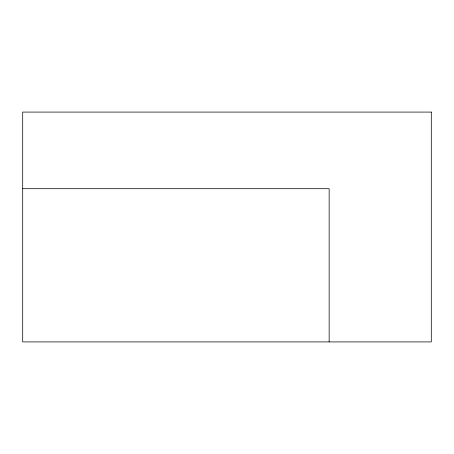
<?xml version="1.0" encoding="UTF-8"?>
<svg xmlns="http://www.w3.org/2000/svg" width="454" height="454" viewBox="0 0 454 454"><rect width="100%" height="100%" fill="white"/><g stroke="black" fill="none" stroke-linecap="round" stroke-linejoin="round"><path stroke-width="0.68" d="M22.7 188.694L329.15 188.694L329.15 341.919M431.3 112.081L22.7 112.081L22.7 341.919L431.3 341.919L431.3 112.081"/></g></svg>
